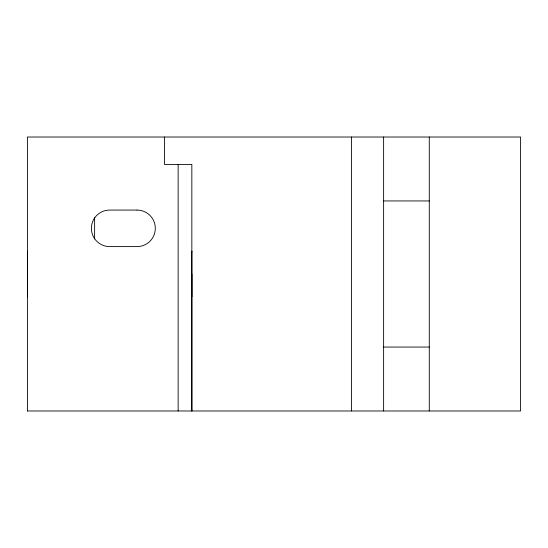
<?xml version="1.0" encoding="UTF-8"?>
<svg xmlns="http://www.w3.org/2000/svg" width="548" height="548" viewBox="0 0 548 548"><rect width="100%" height="100%" fill="white"/><g stroke="black" fill="none" stroke-linecap="round" stroke-linejoin="round"><path stroke-width="0.82" d="M27.469 296.05L27.469 296.831L27.462 251.169L27.462 251.95M191.834 251.916L191.834 251.135L191.848 296.797M191.841 273.966L191.841 410.979L191.841 164.414L164.448 164.414L164.448 137.021M383.621 200.945L429.276 200.945M383.621 347.055L429.276 347.055M27.4 410.979L520.6 410.979L520.6 137.021L27.4 137.021L27.462 410.979M429.276 137.021L429.276 410.979M383.621 137.021L383.621 410.979M351.521 137.021L351.521 410.979M178.141 164.414L178.141 410.979M94.619 217.494L94.619 238.901M137.048 210.076L109.655 210.076A18.262 18.262 0 0 0 91.386 228.338A18.262 18.262 0 0 0 109.655 246.607L137.048 246.607A18.262 18.262 0 0 0 155.31 228.338A18.262 18.262 0 0 0 137.048 210.076"/></g></svg>
